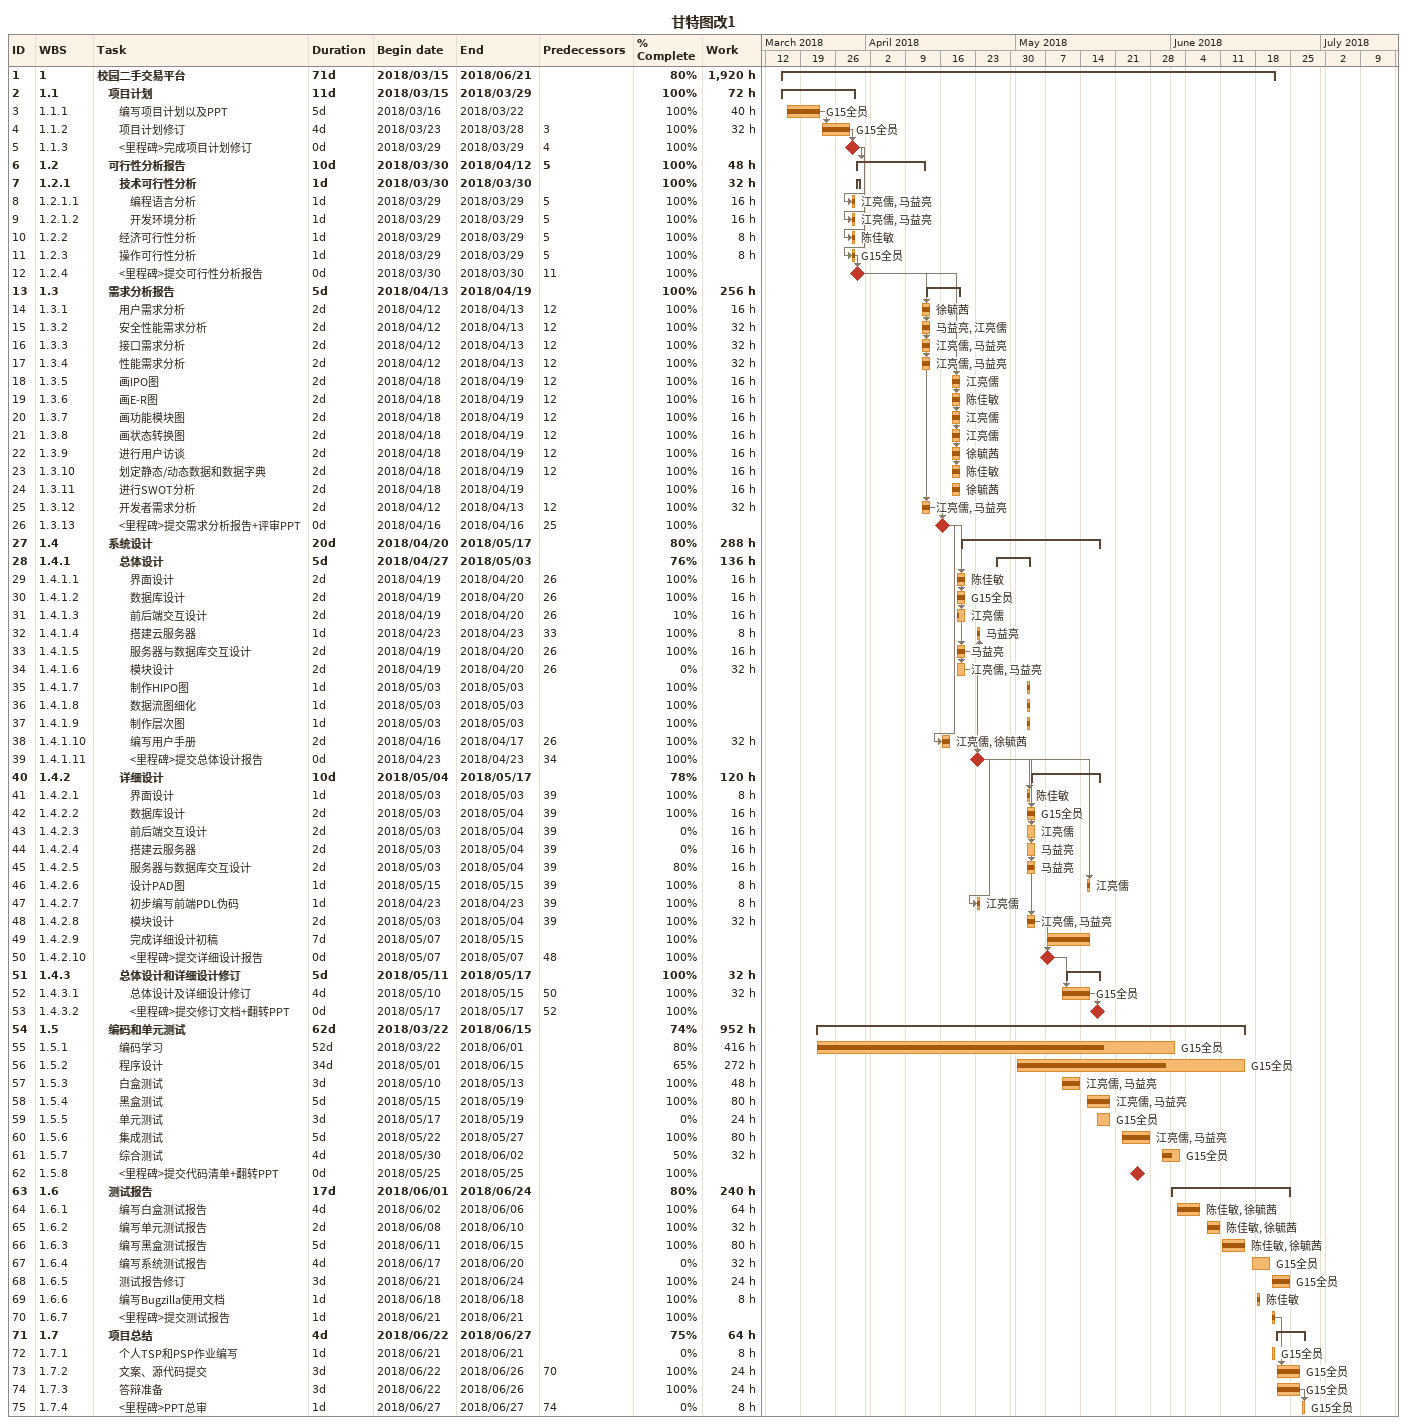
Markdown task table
甘特图改1

| ID | WBS | Task | Duration | Start | Finish | Predecessors | Resources | % complete | Work (h) |
|---|---|---|---|---|---|---|---|---|---|
| 1 | 1 | **校园二手交易平台** | 71d | 2018-03-15 | 2018-06-21 |  |  | 80 | 1920 |
| 2 | 1.1 | **项目计划** | 11d | 2018-03-15 | 2018-03-29 |  |  | 100 | 72 |
| 3 | 1.1.1 | 编写项目计划以及PPT | 5d | 2018-03-16 | 2018-03-22 |  | G15全员 | 100 | 40 |
| 4 | 1.1.2 | 项目计划修订 | 4d | 2018-03-23 | 2018-03-28 | 3 | G15全员 | 100 | 32 |
| 5 | 1.1.3 | <里程碑>完成项目计划修订 | 0d | 2018-03-29 | 2018-03-29 | 4 |  | 100 |  |
| 6 | 1.2 | **可行性分析报告** | 10d | 2018-03-30 | 2018-04-12 | 5 |  | 100 | 48 |
| 7 | 1.2.1 | **技术可行性分析** | 1d | 2018-03-30 | 2018-03-30 |  |  | 100 | 32 |
| 8 | 1.2.1.1 | 编程语言分析 | 1d | 2018-03-29 | 2018-03-29 | 5 | 江亮儒, 马益亮 | 100 | 16 |
| 9 | 1.2.1.2 | 开发环境分析 | 1d | 2018-03-29 | 2018-03-29 | 5 | 江亮儒, 马益亮 | 100 | 16 |
| 10 | 1.2.2 | 经济可行性分析 | 1d | 2018-03-29 | 2018-03-29 | 5 | 陈佳敏 | 100 | 8 |
| 11 | 1.2.3 | 操作可行性分析 | 1d | 2018-03-29 | 2018-03-29 | 5 | G15全员 | 100 | 8 |
| 12 | 1.2.4 | <里程碑>提交可行性分析报告 | 0d | 2018-03-30 | 2018-03-30 | 11 |  | 100 |  |
| 13 | 1.3 | **需求分析报告** | 5d | 2018-04-13 | 2018-04-19 |  |  | 100 | 256 |
| 14 | 1.3.1 | 用户需求分析 | 2d | 2018-04-12 | 2018-04-13 | 12 | 徐毓茜 | 100 | 16 |
| 15 | 1.3.2 | 安全性能需求分析 | 2d | 2018-04-12 | 2018-04-13 | 12 | 马益亮, 江亮儒 | 100 | 32 |
| 16 | 1.3.3 | 接口需求分析 | 2d | 2018-04-12 | 2018-04-13 | 12 | 江亮儒, 马益亮 | 100 | 32 |
| 17 | 1.3.4 | 性能需求分析 | 2d | 2018-04-12 | 2018-04-13 | 12 | 江亮儒, 马益亮 | 100 | 32 |
| 18 | 1.3.5 | 画IPO图 | 2d | 2018-04-18 | 2018-04-19 | 12 | 江亮儒 | 100 | 16 |
| 19 | 1.3.6 | 画E-R图 | 2d | 2018-04-18 | 2018-04-19 | 12 | 陈佳敏 | 100 | 16 |
| 20 | 1.3.7 | 画功能模块图 | 2d | 2018-04-18 | 2018-04-19 | 12 | 江亮儒 | 100 | 16 |
| 21 | 1.3.8 | 画状态转换图 | 2d | 2018-04-18 | 2018-04-19 | 12 | 江亮儒 | 100 | 16 |
| 22 | 1.3.9 | 进行用户访谈 | 2d | 2018-04-18 | 2018-04-19 | 12 | 徐毓茜 | 100 | 16 |
| 23 | 1.3.10 | 划定静态/动态数据和数据字典 | 2d | 2018-04-18 | 2018-04-19 | 12 | 陈佳敏 | 100 | 16 |
| 24 | 1.3.11 | 进行SWOT分析 | 2d | 2018-04-18 | 2018-04-19 |  | 徐毓茜 | 100 | 16 |
| 25 | 1.3.12 | 开发者需求分析 | 2d | 2018-04-12 | 2018-04-13 | 12 | 江亮儒, 马益亮 | 100 | 32 |
| 26 | 1.3.13 | <里程碑>提交需求分析报告+评审PPT | 0d | 2018-04-16 | 2018-04-16 | 25 |  | 100 |  |
| 27 | 1.4 | **系统设计** | 20d | 2018-04-20 | 2018-05-17 |  |  | 80 | 288 |
| 28 | 1.4.1 | **总体设计** | 5d | 2018-04-27 | 2018-05-03 |  |  | 76 | 136 |
| 29 | 1.4.1.1 | 界面设计 | 2d | 2018-04-19 | 2018-04-20 | 26 | 陈佳敏 | 100 | 16 |
| 30 | 1.4.1.2 | 数据库设计 | 2d | 2018-04-19 | 2018-04-20 | 26 | G15全员 | 100 | 16 |
| 31 | 1.4.1.3 | 前后端交互设计 | 2d | 2018-04-19 | 2018-04-20 | 26 | 江亮儒 | 10 | 16 |
| 32 | 1.4.1.4 | 搭建云服务器 | 1d | 2018-04-23 | 2018-04-23 | 33 | 马益亮 | 100 | 8 |
| 33 | 1.4.1.5 | 服务器与数据库交互设计 | 2d | 2018-04-19 | 2018-04-20 | 26 | 马益亮 | 100 | 16 |
| 34 | 1.4.1.6 | 模块设计 | 2d | 2018-04-19 | 2018-04-20 | 26 | 江亮儒, 马益亮 | 0 | 32 |
| 35 | 1.4.1.7 | 制作HIPO图 | 1d | 2018-05-03 | 2018-05-03 |  |  | 100 |  |
| 36 | 1.4.1.8 | 数据流图细化 | 1d | 2018-05-03 | 2018-05-03 |  |  | 100 |  |
| 37 | 1.4.1.9 | 制作层次图 | 1d | 2018-05-03 | 2018-05-03 |  |  | 100 |  |
| 38 | 1.4.1.10 | 编写用户手册 | 2d | 2018-04-16 | 2018-04-17 | 26 | 江亮儒, 徐毓茜 | 100 | 32 |
| 39 | 1.4.1.11 | <里程碑>提交总体设计报告 | 0d | 2018-04-23 | 2018-04-23 | 34 |  | 100 |  |
| 40 | 1.4.2 | **详细设计** | 10d | 2018-05-04 | 2018-05-17 |  |  | 78 | 120 |
| 41 | 1.4.2.1 | 界面设计 | 1d | 2018-05-03 | 2018-05-03 | 39 | 陈佳敏 | 100 | 8 |
| 42 | 1.4.2.2 | 数据库设计 | 2d | 2018-05-03 | 2018-05-04 | 39 | G15全员 | 100 | 16 |
| 43 | 1.4.2.3 | 前后端交互设计 | 2d | 2018-05-03 | 2018-05-04 | 39 | 江亮儒 | 0 | 16 |
| 44 | 1.4.2.4 | 搭建云服务器 | 2d | 2018-05-03 | 2018-05-04 | 39 | 马益亮 | 0 | 16 |
| 45 | 1.4.2.5 | 服务器与数据库交互设计 | 2d | 2018-05-03 | 2018-05-04 | 39 | 马益亮 | 80 | 16 |
| 46 | 1.4.2.6 | 设计PAD图 | 1d | 2018-05-15 | 2018-05-15 | 39 | 江亮儒 | 100 | 8 |
| 47 | 1.4.2.7 | 初步编写前端PDL伪码 | 1d | 2018-04-23 | 2018-04-23 | 39 | 江亮儒 | 100 | 8 |
| 48 | 1.4.2.8 | 模块设计 | 2d | 2018-05-03 | 2018-05-04 | 39 | 江亮儒, 马益亮 | 100 | 32 |
| 49 | 1.4.2.9 | 完成详细设计初稿 | 7d | 2018-05-07 | 2018-05-15 |  |  | 100 |  |
| 50 | 1.4.2.10 | <里程碑>提交详细设计报告 | 0d | 2018-05-07 | 2018-05-07 | 48 |  | 100 |  |
| 51 | 1.4.3 | **总体设计和详细设计修订** | 5d | 2018-05-11 | 2018-05-17 |  |  | 100 | 32 |
| 52 | 1.4.3.1 | 总体设计及详细设计修订 | 4d | 2018-05-10 | 2018-05-15 | 50 | G15全员 | 100 | 32 |
| 53 | 1.4.3.2 | <里程碑>提交修订文档+翻转PPT | 0d | 2018-05-17 | 2018-05-17 | 52 |  | 100 |  |
| 54 | 1.5 | **编码和单元测试** | 62d | 2018-03-22 | 2018-06-15 |  |  | 74 | 952 |
| 55 | 1.5.1 | 编码学习 | 52d | 2018-03-22 | 2018-06-01 |  | G15全员 | 80 | 416 |
| 56 | 1.5.2 | 程序设计 | 34d | 2018-05-01 | 2018-06-15 |  | G15全员 | 65 | 272 |
| 57 | 1.5.3 | 白盒测试 | 3d | 2018-05-10 | 2018-05-13 |  | 江亮儒, 马益亮 | 100 | 48 |
| 58 | 1.5.4 | 黑盒测试 | 5d | 2018-05-15 | 2018-05-19 |  | 江亮儒, 马益亮 | 100 | 80 |
| 59 | 1.5.5 | 单元测试 | 3d | 2018-05-17 | 2018-05-19 |  | G15全员 | 0 | 24 |
| 60 | 1.5.6 | 集成测试 | 5d | 2018-05-22 | 2018-05-27 |  | 江亮儒, 马益亮 | 100 | 80 |
| 61 | 1.5.7 | 综合测试 | 4d | 2018-05-30 | 2018-06-02 |  | G15全员 | 50 | 32 |
| 62 | 1.5.8 | <里程碑>提交代码清单+翻转PPT | 0d | 2018-05-25 | 2018-05-25 |  |  | 100 |  |
| 63 | 1.6 | **测试报告** | 17d | 2018-06-01 | 2018-06-24 |  |  | 80 | 240 |
| 64 | 1.6.1 | 编写白盒测试报告 | 4d | 2018-06-02 | 2018-06-06 |  | 陈佳敏, 徐毓茜 | 100 | 64 |
| 65 | 1.6.2 | 编写单元测试报告 | 2d | 2018-06-08 | 2018-06-10 |  | 陈佳敏, 徐毓茜 | 100 | 32 |
| 66 | 1.6.3 | 编写黑盒测试报告 | 5d | 2018-06-11 | 2018-06-15 |  | 陈佳敏, 徐毓茜 | 100 | 80 |
| 67 | 1.6.4 | 编写系统测试报告 | 4d | 2018-06-17 | 2018-06-20 |  | G15全员 | 0 | 32 |
| 68 | 1.6.5 | 测试报告修订 | 3d | 2018-06-21 | 2018-06-24 |  | G15全员 | 100 | 24 |
| 69 | 1.6.6 | 编写Bugzilla使用文档 | 1d | 2018-06-18 | 2018-06-18 |  | 陈佳敏 | 100 | 8 |
| 70 | 1.6.7 | <里程碑>提交测试报告 | 1d | 2018-06-21 | 2018-06-21 |  |  | 100 |  |
| 71 | 1.7 | **项目总结** | 4d | 2018-06-22 | 2018-06-27 |  |  | 75 | 64 |
| 72 | 1.7.1 | 个人TSP和PSP作业编写 | 1d | 2018-06-21 | 2018-06-21 |  | G15全员 | 0 | 8 |
| 73 | 1.7.2 | 文案、源代码提交 | 3d | 2018-06-22 | 2018-06-26 | 70 | G15全员 | 100 | 24 |
| 74 | 1.7.3 | 答辩准备 | 3d | 2018-06-22 | 2018-06-26 |  | G15全员 | 100 | 24 |
| 75 | 1.7.4 | <里程碑>PPT总审 | 1d | 2018-06-27 | 2018-06-27 | 74 | G15全员 | 0 | 8 |
